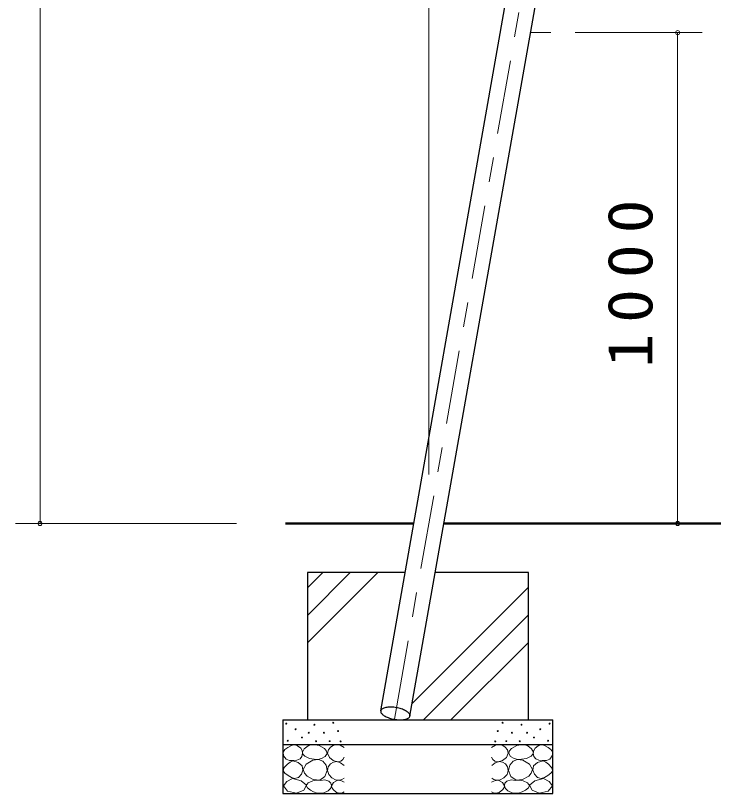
# Model space of a CAD drawing. Units: millimetres on the paper, scale 1:50. Extents: x 197 to 617, y 140 to 437.
# Drawn here: x 223.18 to 251.63, y 202.01 to 233.7 of the extents above; entities that cross this region are included whole.
import ezdxf

# ---------------------------------------------------------------- set-up
doc = ezdxf.new("R2010")
doc.units = ezdxf.units.MM
doc.linetypes.add('USER2', pattern=[6, 3, -1, 1, -1])
doc.layers.add('線', color=2, linetype='Continuous', lineweight=25)
doc.layers.add('補助', color=2, linetype='Continuous', lineweight=13)
doc.styles.add('ＭＳ ゴシック', font='')
doc.styles.get('ＭＳ ゴシック').set_extended_font_data('MS Gothic')

# ---------------------------------------------------------------- blocks, each defined once
blk = doc.blocks.new('dimension_origin')
at = {"color": 0, "linetype": 'Continuous', "lineweight": -2}
blk.add_circle((0, 0), 1.25, dxfattribs=at)

msp = doc.modelspace()

# ---------------------------------------------------------------- linework, layer by layer
at = {"layer": '線', "color": 1, "linetype": 'USER2', "lineweight": 13}
for p, q in [((238.661, 205.265), (248.836, 262.971)), ((362.994, 233.007), (244.167, 233.007)), ((238.661, 205.265), (238.62, 205.029))]:
    msp.add_line(p, q, dxfattribs=at)
at = {"layer": '線', "color": 7}
for p, q in [((238.065, 205.37), (247.825, 260.719)), ((239.257, 205.16), (249.017, 260.509)), ((235.081, 211.007), (235.081, 205.007)), ((239.059, 211.007), (235.081, 211.007)), ((244.081, 211.007), (240.288, 211.007)), ((244.081, 205.007), (244.081, 211.007)), ((238.065, 205.37), (238.072, 205.406)), ((239.257, 205.16), (239.263, 205.195)), ((234.081, 205.007), (234.081, 202.007)), ((234.081, 205.007), (245.081, 205.007)), ((245.081, 202.007), (245.081, 205.007)), ((234.081, 204.007), (245.081, 204.007)), ((234.081, 202.007), (245.081, 202.007))]:
    msp.add_line(p, q, dxfattribs=at)
at = {"layer": '線', "color": 7, "lineweight": 50}
for p, q in [((239.412, 213.007), (234.181, 213.007)), ((302.976, 213.007), (240.641, 213.007))]:
    msp.add_line(p, q, dxfattribs=at)
at = {"layer": '線', "color": 7, "lineweight": 13}
for p, q in [((235.081, 210.385), (235.703, 211.007)), ((235.081, 209.262), (236.825, 211.007)), ((235.081, 208.14), (237.948, 211.007)), ((239.347, 205.671), (244.081, 210.405)), ((239.805, 205.007), (244.081, 209.282)), ((240.928, 205.007), (244.081, 208.16)), ((238.683, 205.007), (238.694, 205.018))]:
    msp.add_line(p, q, dxfattribs=at)
at = {"layer": '線', "color": 7}
msp.add_lwpolyline([(239.257, 205.16), (239.258, 205.181), (239.255, 205.203), (239.248, 205.225), (239.235, 205.247), (239.219, 205.269), (239.198, 205.292), (239.173, 205.314), (239.144, 205.336), (239.112, 205.358), (239.076, 205.378), (239.037, 205.398), (238.995, 205.417), (238.951, 205.434), (238.904, 205.451), (238.856, 205.466), (238.806, 205.479), (238.755, 205.491), (238.703, 205.501), (238.651, 205.509), (238.599, 205.516), (238.547, 205.52), (238.497, 205.523), (238.447, 205.523), (238.399, 205.522), (238.354, 205.518), (238.31, 205.513), (238.269, 205.506), (238.232, 205.497), (238.197, 205.486), (238.166, 205.474), (238.139, 205.46), (238.116, 205.444), (238.097, 205.428), (238.082, 205.409), (238.071, 205.39), (238.065, 205.37), (238.064, 205.349), (238.067, 205.328), (238.075, 205.305), (238.087, 205.283), (238.104, 205.261), (238.124, 205.238), (238.149, 205.216), (238.178, 205.194), (238.211, 205.173), (238.246, 205.152), (238.285, 205.132), (238.327, 205.113), (238.372, 205.096), (238.418, 205.079), (238.467, 205.064), (238.517, 205.051), (238.568, 205.039), (238.62, 205.029), (238.672, 205.021), (238.724, 205.015), (238.775, 205.01), (238.826, 205.007), (238.875, 205.007), (238.923, 205.008), (238.969, 205.012), (239.012, 205.017), (239.053, 205.024), (239.091, 205.033), (239.125, 205.044), (239.156, 205.056), (239.184, 205.07), (239.207, 205.086), (239.226, 205.103), (239.241, 205.121), (239.251, 205.14)], close=True, dxfattribs=at)
at = {"layer": '補助'}
for p, q in [((240.026, 215.007), (240.026, 295.383)), ((224.181, 213.007), (224.181, 263.007)), ((246.167, 233.007), (251.167, 233.007)), ((250.167, 233.007), (250.167, 213.007)), ((232.181, 213.007), (223.181, 213.007)), ((246.167, 213.007), (251.167, 213.007))]:
    msp.add_line(p, q, dxfattribs=at)
for points in [[(234.53, 203.995), (234.4, 203.944), (234.276, 203.874), (234.159, 203.794), (234.086, 203.684), (234.106, 203.533), (234.206, 203.406), (234.344, 203.354), (234.498, 203.349), (234.65, 203.361), (234.777, 203.412), (234.852, 203.518), (234.878, 203.646), (234.861, 203.75), (234.802, 203.849), (234.679, 203.946)], [(235.318, 203.997), (235.22, 203.984), (235.107, 203.943), (234.948, 203.827), (234.875, 203.689), (234.892, 203.609), (234.967, 203.521), (235.157, 203.426), (235.356, 203.397), (235.503, 203.393), (235.653, 203.424), (235.805, 203.516), (235.88, 203.64), (235.861, 203.733), (235.767, 203.84), (235.553, 203.964)], [(243.843, 203.997), (243.941, 203.984), (244.054, 203.943), (244.213, 203.827), (244.286, 203.689), (244.269, 203.609), (244.195, 203.521), (244.005, 203.426), (243.805, 203.397), (243.658, 203.393), (243.508, 203.424), (243.356, 203.516), (243.281, 203.64), (243.3, 203.733), (243.394, 203.84), (243.608, 203.964)], [(244.632, 203.995), (244.761, 203.944), (244.885, 203.874), (245.002, 203.794), (245.075, 203.684), (245.055, 203.533), (244.955, 203.406), (244.818, 203.354), (244.663, 203.349), (244.511, 203.361), (244.385, 203.412), (244.309, 203.518), (244.283, 203.646), (244.3, 203.75), (244.359, 203.849), (244.482, 203.946)], [(234.479, 203.336), (234.372, 203.28), (234.263, 203.196), (234.134, 203.06), (234.086, 202.924), (234.159, 202.827), (234.289, 202.74), (234.422, 202.654), (234.555, 202.613), (234.708, 202.662), (234.834, 202.791), (234.896, 202.956), (234.865, 203.127), (234.702, 203.272)], [(235.064, 202.71), (235.316, 202.573), (235.583, 202.553), (235.789, 202.702), (235.886, 202.937), (235.84, 203.153), (235.702, 203.316), (235.525, 203.384), (235.302, 203.359), (235.027, 203.198), (234.907, 202.98), (234.96, 202.837)], [(244.097, 202.71), (243.845, 202.573), (243.578, 202.553), (243.373, 202.702), (243.276, 202.937), (243.321, 203.153), (243.459, 203.316), (243.636, 203.384), (243.859, 203.359), (244.134, 203.198), (244.254, 202.98), (244.201, 202.837)], [(244.682, 203.336), (244.789, 203.28), (244.898, 203.196), (245.027, 203.06), (245.075, 202.924), (245.003, 202.827), (244.872, 202.74), (244.74, 202.654), (244.606, 202.613), (244.453, 202.662), (244.327, 202.791), (244.265, 202.956), (244.296, 203.127), (244.459, 203.272)], [(234.463, 202.617), (234.236, 202.497), (234.1, 202.321), (234.27, 202.095), (234.638, 202.013), (234.925, 202.135), (235.034, 202.342), (234.818, 202.525)], [(235.605, 202.534), (235.454, 202.547), (235.291, 202.518), (235.113, 202.437), (235.026, 202.329), (235.08, 202.235), (235.199, 202.145), (235.329, 202.068), (235.475, 202.021), (235.712, 202.025), (235.918, 202.107), (236.012, 202.203), (236.053, 202.318), (236.032, 202.421), (235.951, 202.513), (235.783, 202.563)], [(243.557, 202.534), (243.707, 202.547), (243.87, 202.518), (244.049, 202.437), (244.135, 202.329), (244.081, 202.235), (243.962, 202.145), (243.833, 202.068), (243.686, 202.021), (243.449, 202.025), (243.243, 202.107), (243.149, 202.203), (243.108, 202.318), (243.129, 202.421), (243.211, 202.513), (243.379, 202.563)], [(244.699, 202.617), (244.925, 202.497), (245.061, 202.321), (244.892, 202.095), (244.523, 202.013), (244.236, 202.135), (244.127, 202.342), (244.343, 202.525)]]:
    msp.add_lwpolyline(points, close=True, dxfattribs=at)
for points in [[(236.581, 203.873), (236.412, 203.97), (236.238, 204), (236.126, 203.966), (236.023, 203.892), (235.934, 203.786), (235.896, 203.651), (235.97, 203.476), (236.131, 203.347), (236.297, 203.299), (236.441, 203.322), (236.522, 203.389), (236.581, 203.48)], [(242.581, 203.873), (242.749, 203.97), (242.923, 204), (243.035, 203.966), (243.138, 203.892), (243.228, 203.786), (243.265, 203.651), (243.192, 203.476), (243.031, 203.347), (242.865, 203.299), (242.72, 203.322), (242.639, 203.389), (242.581, 203.48)], [(236.574, 203.15), (236.431, 203.26), (236.27, 203.309), (236.136, 203.284), (236.017, 203.207), (235.929, 203.092), (235.896, 202.948), (235.95, 202.775), (236.074, 202.637), (236.226, 202.56), (236.378, 202.542), (236.481, 202.571), (236.574, 202.624)], [(242.587, 203.15), (242.73, 203.26), (242.891, 203.309), (243.025, 203.284), (243.145, 203.207), (243.232, 203.092), (243.265, 202.948), (243.212, 202.775), (243.088, 202.637), (242.935, 202.56), (242.783, 202.542), (242.68, 202.571), (242.587, 202.624)], [(236.581, 202.46), (236.46, 202.526), (236.314, 202.542), (236.14, 202.455), (236.055, 202.32), (236.067, 202.247), (236.124, 202.162), (236.268, 202.052), (236.416, 202.016), (236.502, 202.037), (236.581, 202.079)], [(242.581, 202.46), (242.701, 202.526), (242.847, 202.542), (243.021, 202.455), (243.107, 202.32), (243.094, 202.247), (243.037, 202.162), (242.894, 202.052), (242.745, 202.016), (242.659, 202.037), (242.581, 202.079)]]:
    msp.add_lwpolyline(points, dxfattribs=at)
for centre in [(234.213, 204.85), (235.36, 204.806), (236.129, 204.889), (243.032, 204.889), (243.802, 204.806), (244.949, 204.85), (234.593, 204.622), (235.132, 204.477), (235.751, 204.478), (236.329, 204.548), (242.832, 204.548), (243.411, 204.478), (244.03, 204.477), (244.568, 204.622), (234.276, 204.153), (234.853, 204.286), (235.429, 204.134), (235.983, 204.137), (236.426, 204.126), (242.735, 204.126), (243.178, 204.137), (243.732, 204.134), (244.308, 204.286), (244.885, 204.153)]:
    msp.add_circle(centre, 0.02, dxfattribs=at)

# ---------------------------------------------------------------- block references
at = {"layer": '補助', "xscale": 0.0667, "yscale": 0.0667}
for p, rotation in [((250.167, 233.007), 270), ((224.181, 213.007), 90), ((250.167, 213.007), 90)]:
    msp.add_blockref('dimension_origin', p, dxfattribs=dict(at, rotation=rotation))

# ---------------------------------------------------------------- texts
at = {"layer": '補助', "insert": (249.167, 223.007), "char_height": 1.833, "attachment_point": 8, "rotation": 90, "style": 'ＭＳ ゴシック'}
msp.add_mtext('\\T1.33;\\W1.1;1000', dxfattribs=at)

doc.saveas('drawing.dxf')
